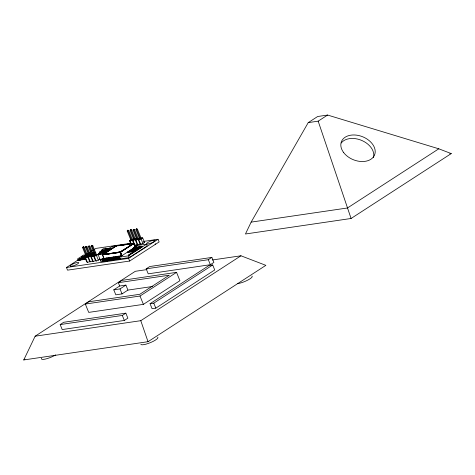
<?xml version="1.0" encoding="UTF-8"?>
<svg xmlns="http://www.w3.org/2000/svg" width="475" height="475" viewBox="0 0 475 475"><rect width="100%" height="100%" fill="white"/><g stroke="black" fill="none" stroke-linecap="round" stroke-linejoin="round"><path stroke-width="0.71" d="M121.582 255.817L120.199 251.946L133.908 243.378L133.594 243.301L135.375 246.964L121.956 255.669L103.396 258.519L101.721 259.605L102.493 261.505M121.796 255.746L120.252 252.308L102.41 254.784L120.341 252.326L133.92 243.515L135.327 247.006M121.41 245.308L125.81 244.661L115.977 245.866L112.189 248.591M133.891 243.586L133.57 243.283L133.962 243.473L120.187 251.964L121.956 255.669M121.855 255.722L120.371 251.964L121.742 255.77M133.861 243.402L115.924 245.89C116.268 246.151 115.663 245.765 116.274 246.062M116.072 246.115L116.221 246.032M102.452 254.677L116.126 246.098M127.223 244.346L133.837 243.342L120.597 252.201M133.796 243.348L120.46 252.005M120.353 251.976L120.341 252.326L120.234 251.916L102.44 254.82L120.234 251.916L121.63 255.805M120.234 251.934L102.535 254.618L103.93 258.412L102.41 254.808L120.329 252.284L120.234 251.928L120.122 252.32M115.817 246.192L116.078 245.878M120.454 252.278L120.122 252.088L120.502 252.047M115.864 246.121L116.185 245.931M107.356 251.72L102.416 254.897L115.93 246.05M102.416 254.737L115.793 246.044M120.341 252.326L120.371 252.088M120.181 252.332L120.122 252.213M97.939 254.291L99.008 253.412L98.016 254.475L99.15 253.591L100.106 253.46M98.355 254.434L98.479 254.024L103.235 253.317C103.354 251.922 105.622 250.96 106.626 252.011L108.11 251.067M212.337 259.985L240.95 255.787L265.869 265.347L148.028 341.703L23.75 359.949L35.144 336.199L135.31 271.296L147.048 269.574M251.144 222.116L245.45 233.997L351.084 218.482L451.25 153.585L438.787 148.806L327.596 115.051L317.656 116.512L308.228 122.621L251.144 222.116L347.463 207.979L438.787 148.806M103.669 261.327L102.778 259.308L104.577 258.347L102.962 259.593L104.144 259.421L106.934 258.002L105.26 259.089L104.078 259.261L104.85 261.155M104.939 258.97L105.794 261.018L103.437 261.363L102.582 259.314L101.721 259.605M110.746 260.294L109.743 258.43L111.655 257.308L110.04 258.554L111.221 258.382M111.928 260.116L111.156 258.222C113.608 257.165 113.531 261.476 110.509 260.324L109.654 258.275L108.799 258.566L109.565 260.466M115.52 259.113L115.876 259.124M99.239 252.231L99.999 252.326L99.542 252.973L99.239 252.231L102.273 250.301M83.339 247.184L82.614 247.647L84.099 247.071L83.178 246.929L82.614 247.647L86.379 256.922L87.139 256.809L87.863 256.346L84.099 247.071L83.178 246.929L87.139 256.809M86.248 246.757L85.524 247.226L87.008 246.644L86.094 246.501L85.524 247.226L89.294 256.5L90.054 256.387L90.772 255.918L87.008 246.644L86.094 246.501L90.054 256.387M89.929 246.216L88.445 246.792L89.015 246.074L88.445 246.792L92.209 256.067L92.975 255.954L93.694 255.485L89.929 246.216L89.015 246.074L92.975 255.954M92.839 245.789L91.36 246.365L91.924 245.646L91.36 246.365L95.125 255.639L95.885 255.526L96.609 255.063L92.839 245.789L91.924 245.646L95.885 255.526M127.199 230.975L127.763 230.256L128.678 230.399L132.442 239.673L131.723 240.136L130.963 240.249L127.199 230.975L128.678 230.399L127.763 230.256L131.723 240.136M130.833 230.084L130.108 230.553L131.593 229.971L130.678 229.829L130.108 230.553L133.873 239.822L135.357 239.246L131.593 229.971L130.678 229.829L134.633 239.715M133.748 229.651L133.03 230.12L134.514 229.544L133.594 229.395L133.03 230.12L136.794 239.394L137.554 239.281L138.278 238.812L134.514 229.544L133.594 229.395L137.554 239.281M137.423 229.116L135.939 229.692L136.509 228.974L135.939 229.692L139.709 238.967L140.469 238.854L141.188 238.391L137.423 229.116L136.509 228.974L140.469 238.854M105.889 260.947L105.391 259.593M108.324 260.086L107.207 260.811L106.436 258.917C108.763 258.109 108.912 262.158 105.794 261.018M110.509 260.324L108.152 260.674M112.961 259.908L112.082 257.919M118.999 259.077L118.233 257.183L119.088 256.892L120.062 258.839L117.586 259.285L116.731 257.236L115.87 257.527L116.642 259.427M102.362 250.39L102.262 250.491A2.268 0.493 -22.1 0 0 104.583 250.254A2.268 0.493 -22.1 0 0 106.121 248.876M103.437 261.363L100.955 261.731L100.255 259.991L103.758 257.682M110.562 260.288L109.654 258.275M117.586 259.285L115.229 259.635L114.374 257.581L113.513 257.877L114.285 259.772L115.401 259.047M119.997 258.905L119.154 256.88M133.647 243.277L112.373 246.388L108.365 248.989L108.787 250.574M79.384 259.487L78.191 259.665L78.423 260.235L79.616 260.057L79.384 259.487L80.893 258.715A0.754 0.552 81.6 0 1 81.445 258.899M85.856 259.142L85.458 259.202L85.316 258.572M85.458 259.202L84.265 259.374L84.033 258.81L85.144 258.091M84.128 256.565L79.687 258.584L80.109 259.932M84.805 255.989L84.574 255.419L85.684 254.701M78.191 259.665L79.295 258.946A0.754 0.552 81.6 0 1 79.847 259.136M88.166 253.199L87.056 253.917A0.754 0.552 81.6 0 0 86.883 254.748M143.426 241.431L158.044 239.281L159.125 241.947L129.669 261.036L67.527 270.162L66.447 267.496L77.217 260.52L85.732 259.267M89.217 252.742L95.908 248.407L130.993 243.253M82.715 257.913L81.581 258.079L80.281 259.101M78.423 260.235L79.527 259.516L79.978 260.627M84.663 256.215L85.47 255.692L85.702 256.262L84.894 256.785M83.754 258.691L83.523 258.121L83.143 258.988A0.629 0.463 81.6 0 1 83.315 258.157L85.126 256.981L83.321 257.242L81.504 258.418A0.629 0.463 81.6 0 0 81.332 259.249L79.616 260.057M87.252 254.701L88.457 253.917M80.821 259.142L81.938 258.418M87.246 255.004L88.451 254.826L90.268 253.65A0.629 0.463 81.6 0 1 90.867 253.888M90.879 253.359L90.482 253.62L91.681 253.442M96.336 254.683L97.464 254.315L98.123 254.618L100.005 259.255L96.152 261.024L95.493 260.716L93.237 261.446L92.577 261.143L87.406 262.307L86.747 261.998L84.865 257.361L86.462 256.328M85.286 257.325L86.432 256.583M89.152 254.82L87.436 255.93L87.293 255.574L88.712 255.366L88.451 254.826M83.547 258.727L81.332 259.249M83.125 258.382L85.334 257.86L83.463 258.056M92.287 253.353L92.69 253.092M94.406 252.284L92.898 253.062A0.612 0.445 81.6 0 0 92.678 253.412M92.393 253.816L93.195 253.294L93.741 254.636M90.998 254.968L90.648 255.307M84.265 259.374L85.369 258.792L84.93 258.121M90.511 255.408L90.951 255.117M91.319 254.885L91.806 254.446L91.455 254.79M90.404 255.853L90.707 255.657M91.627 255.419L91.509 255.134L91.325 255.615M92.904 254.618L94.697 253.454M92.298 255.473L88.433 257.242L87.78 256.939L85.524 257.67L84.865 257.361M92.572 261.149L90.695 256.506L91.354 256.809L93.611 256.078L94.27 256.387L98.123 254.618M108.561 250.937L110.978 249.375M130.791 244.002L129.449 240.688L131.047 239.655M130.963 240.249L132.442 239.673M104.643 258.507L100.255 259.991M104.078 259.261L105.818 258.329M308.228 122.621L318.173 121.161L327.596 115.051M107 258.157L105.325 259.243L109.298 257.652L107.421 258.602L108.247 260.603M106.436 258.917L108.181 257.984M109.357 257.812L107.683 258.899L111.72 257.468M139.792 238.373L138.195 239.406L135.939 240.136L135.28 239.833L137.156 244.477L137.821 244.773L140.077 244.043L140.731 244.352L144.584 242.583L142.702 237.945L142.049 237.643L140.921 238.011M108.799 258.566L110.538 257.64M111.156 258.222C113.549 256.387 115.455 257.034 112.183 257.913M112.896 257.29L111.779 258.02L112.545 259.896M140.077 244.043L138.195 239.406L138.848 239.715L141.105 238.984L142.702 237.945M114.077 257.118L112.397 258.204L116.369 256.613L114.374 257.581M113.513 257.877L115.253 256.945M116.434 256.773L114.76 257.86L118.726 256.268L116.731 257.236M115.87 257.527L117.616 256.601M118.792 256.429L117.117 257.515L121.089 255.924L119.213 256.874M118.233 257.183L119.973 256.257M137.299 245.415L136.123 245.593L134.443 246.679L135.624 246.501L137.299 245.415L146.448 244.239L147.155 245.979L129.259 257.575L119.943 258.94M135.066 246.472L136.123 245.593M121.155 256.078L119.474 257.165L128.553 255.835L146.448 244.239M134.508 246.834L135.69 246.662L137.364 245.575M140.161 247.968L138.486 249.054L132.026 250.283L132.495 249.696L138.391 248.829L140.161 247.968L133.113 249.28L134.793 248.193L134.668 247.695L127.466 252.35L133.564 248.401M127.466 252.35L134.763 247.92L136.206 247.707M136.123 249.998L129.699 251.507L135.69 250.865L128.951 254.938L134.449 251.085L128.642 252.178L130.227 250.865L136.776 249.862M134.52 249.357L132.555 249.642L130.785 250.503L137.922 249.417L131.937 250.058M134.176 248.609L140.63 247.38L142.399 246.519L140.719 247.606L134.265 248.835L134.734 248.247M132.555 249.642L139.015 248.413M128.951 254.938L135.595 250.64M137.833 249.191L136.248 250.503L137.922 249.417M66.447 267.496L128.583 258.37L158.044 239.281M118.323 282.684L121.861 280.392L176.546 272.359L179.924 280.689L143.391 304.362L88.712 312.39L85.328 304.059L88.867 301.767L139.816 294.286L169.278 275.197L118.323 282.684L119.676 286.015L125.893 285.101L127.923 290.094L152.635 286.467M60.171 324.573L63.703 322.282L125.839 313.156L127.87 318.155L124.337 320.447L62.195 329.567L60.171 324.573L122.307 315.447L125.839 313.156M127.923 290.094L122.028 293.912L115.817 294.827L113.786 289.833L119.676 286.015M146.193 268.832L149.726 266.54L211.868 257.42L213.898 262.414L210.36 264.706L148.224 273.832L146.193 268.832L208.329 259.712L211.868 257.42M113.786 289.833L120.003 288.919L125.893 285.101M23.75 359.949L24.991 359.147M85.328 304.059L140.012 296.032L176.546 272.359M150.053 303.697L208.976 265.519L212.705 264.973L214.73 269.972L155.812 308.144L152.083 308.691L150.053 303.697L153.781 303.151L212.705 264.973M35.144 336.199L140.784 320.684L240.95 255.787M99.863 252.344L99.732 252.932L99.922 252.136M99.257 253.074L102.933 252.569L103.538 254.066L99.863 254.564L99.257 253.074L99.928 252.641M98.212 254.256L99.15 253.591M98.016 254.475L99.032 254M102.933 252.569L106.323 251.269L108.751 249.719M99.863 254.564L100.403 254.22M103.687 252.397L104.215 253.703L103.55 252.415L105.854 251.524M113.751 257.842C113.668 260.573 117.034 259.896 114.54 257.569M134.645 245.836L134.942 245.765M119.237 259.047L118.53 257.112M84.033 258.81L85.298 258.436M105.616 252.516L104.334 253.223L106.638 252.379M131.611 239.471L133.303 238.925L133.956 239.228L132.359 240.267L130.102 240.997L129.449 240.688M134.52 239.05L136.212 238.498L136.871 238.806L133.018 240.57L132.359 240.267L133.974 244.239M138.005 238.432L139.133 238.07M87.026 256.144L88.718 255.598L89.377 255.9L87.78 256.939L89.662 261.577M90.505 255.538L91.633 255.17M93.427 255.105L94.555 254.743L95.208 255.045L93.611 256.078L95.493 260.716M134.241 244.904L134.9 245.207L137.156 244.477M84.039 256.138L84.782 255.77L83.903 256.108L84.734 257.842M449.783 153.799L451.25 153.585M134.597 239.358L135.357 239.246M137.518 238.925L138.278 238.812M140.428 238.498L141.188 238.391M117.741 245.842L119.943 245.522M128.012 244.334L129.479 244.12M130.946 243.907L132.412 243.693M108.365 248.989L112.664 248.354M135.007 245.919L136.188 245.747M89.359 253.027L89.989 253.537L89.591 253.597M93.753 252.938L92.898 253.062L93.13 253.632M90.113 253.745L91.348 253.567M89.621 253.899L91.04 253.692M133.463 247.588L142.304 246.293M93.985 253.507L94.727 253.395L94.323 253.656A1.478 0.956 57.1 0 0 93.759 254.214M89.627 254.226L91.699 253.917M92.732 253.893L94.323 253.656A0.612 0.445 81.6 0 1 94.293 253.098M134.235 247.718L142.399 246.519M133.677 248.081L134.081 247.778M137.643 247.493L141.247 246.964L134.704 247.968M89.775 254.582L93.124 254.089L92.934 254.57M84.574 255.419L85.708 255.253M134.793 248.193L136.758 247.908M138.071 247.713L140.689 247.327M91.823 254.683L90.778 254.986M85.47 255.692L83.6 256.369L81.902 256.619L82.709 256.096L81.647 256.257L81.878 256.827M92.013 254.808L90.476 255.182M86.877 255.663L88.683 255.396M90.517 255.277L91.509 255.134M84.639 256.417L85.702 256.262M86.996 256.126L88.409 255.918L88.558 256.274M84.74 256.601L86.04 256.411M135.832 249.161L138.362 248.55M87.103 256.452L87.863 256.346M90.013 256.031L90.772 255.918M92.934 255.598L93.694 255.485M84.271 257.533L84.592 257.486M131.005 251.269L132.97 250.984M134.282 250.788L136.248 250.503M135.69 250.865L129.794 251.732L130.257 251.144M128.642 252.178L133.885 251.412M85.227 258.632L85.625 258.572M128.856 254.713L129.538 254.849M112.866 259.979L114.522 259.736M106.275 248.603L109.951 248.104L109.351 248.722M98.337 253.846L100.035 253.614M104.257 253.038L105.961 252.807M116.797 257.224L117.64 259.249M117.622 259.118L116.927 257.23M143.931 242.28L144.584 242.583M99.346 258.952L100.005 259.255M84.271 254.731L77.562 258.899L77.983 260.247A0.635 0.463 81.6 0 1 78.043 260.543M208.329 259.712L210.36 264.706M141.105 238.984L142.987 243.622M136.509 228.974L136.681 229.407M138.848 239.715L140.731 244.352M133.594 229.395L133.772 229.829M135.939 240.136L137.821 244.773M130.678 229.829L130.851 230.262M133.018 240.57L134.9 245.207M127.763 230.256L127.941 230.69M130.102 240.997L131.183 243.645M153.781 303.151L155.812 308.144M128.553 255.835L129.259 257.575M128.583 258.37L129.669 261.036M140.012 296.032L143.391 304.362M119.409 257.011L120.181 258.905M119.017 256.91L119.86 258.786M118.934 256.933L119.706 258.827M118.851 256.963L119.623 258.857M118.768 256.999L119.534 258.893M118.685 257.034L119.451 258.928M118.602 257.07L119.373 258.964M117.052 257.355L117.824 259.255M116.654 257.254L117.426 259.154M116.494 257.308L117.349 259.178M116.405 257.343L117.177 259.237M116.322 257.379L117.093 259.273M116.244 257.414L117.016 259.314M116.173 257.456L116.945 259.35M116.108 257.492L116.88 259.392M114.57 257.575L115.461 259.599M114.297 257.604L115.069 259.498M114.22 257.628L114.986 259.522M114.131 257.658L114.903 259.552M114.048 257.688L114.819 259.587M113.964 257.723L114.736 259.623M113.887 257.765L114.582 259.7M112.337 258.05L113.103 259.944M111.94 257.949L112.783 259.825M111.857 257.973L112.628 259.867M111.69 258.038L112.462 259.932M111.607 258.073L112.379 259.967M111.53 258.109L112.296 260.003M111.453 258.151L112.225 260.045M111.393 258.186L112.159 260.086M109.582 258.293L110.348 260.193M109.499 258.317L110.271 260.217M109.416 258.347L110.188 260.247M109.333 258.382L110.016 260.312M106.323 251.269L106.626 252.011M109.167 258.453L109.939 260.353M109.096 258.495L109.867 260.389M109.03 258.531L109.802 260.431M105.717 251.613L106.246 252.92M120.003 288.919L122.028 293.912M107.617 258.738L108.389 260.638M107.219 258.643L108.068 260.52M107.142 258.667L107.914 260.561M107.059 258.697L107.825 260.591M106.97 258.727L107.742 260.627M106.887 258.762L107.659 260.662M106.81 258.804L107.582 260.698M106.738 258.839L107.445 260.775M105.26 259.089L106.032 260.983M105.005 258.958L105.848 260.983M104.862 258.988L105.634 260.882M104.696 259.041L105.551 260.906M104.613 259.071L105.385 260.971M104.53 259.113L105.302 261.007M104.452 259.148L105.224 261.042M104.381 259.19L105.147 261.084M104.316 259.225L105.088 261.119M102.701 259.297L103.485 261.327M102.505 259.332L103.277 261.232M102.422 259.356L103.194 261.256M102.339 259.386L103.111 261.286M102.256 259.421L103.028 261.315M102.173 259.457L102.944 261.351M102.095 259.493L102.79 261.428M101.959 259.57L102.725 261.47M122.307 315.447L124.337 320.447M95.837 252.676L95.208 252.166L95.433 252.736M96.52 255.657L98.408 260.294M91.924 245.646L92.103 246.08M94.008 252.344L94.24 252.914M94.27 256.387L96.152 261.024M89.015 246.074L89.187 246.501M91.354 256.809L93.237 261.446M86.094 246.501L86.272 246.935M88.433 257.242L90.315 261.879M83.178 246.929L83.357 247.362M85.524 257.67L87.406 262.307M84.431 258.75L84.663 259.32M83.321 257.242L83.552 257.812M83.054 257.26L83.285 257.83M81.35 257.509L81.581 258.079M79.782 259.433L80.014 260.003M78.589 259.605L78.82 260.175M351.084 218.482L318.173 121.161M140.784 320.684L148.028 341.703M341.228 142.987A17.86 12.397 21.9 0 1 362.247 140.665A17.86 12.397 21.9 0 1 373.457 157.587M251.898 276.04A9.209 1.995 -22.1 0 1 248.164 279.912A9.209 1.995 -22.1 0 1 237.797 283.623M55.67 354.908A9.209 1.995 -22.1 0 1 45.582 359.017A9.209 1.995 -22.1 0 1 41.663 358.186M157.623 337.125A9.209 1.995 -22.1 0 1 150.753 342.487A9.209 1.995 -22.1 0 1 140.855 344.233M155.705 243.8A4.602 0.997 -22.1 0 1 155.076 244.269M106.436 250.147A2.268 0.493 -22.1 0 1 106.103 250.384M104.613 251.115A2.268 0.493 -22.1 0 1 104.067 251.305M103.117 251.536A2.268 0.493 -22.1 0 1 102.784 251.554M107.582 249.238A3.319 0.718 -22.1 0 1 106.157 250.658M105.414 251.02A3.319 0.718 -22.1 0 1 103.075 251.845M107.172 248.953A3.919 0.849 -22.1 0 1 107.403 250.093A3.919 0.849 -22.1 0 1 102.529 252.136A3.919 0.849 -22.1 0 1 101.442 251.352M105.824 248.591A3.301 0.713 -22.1 0 1 106.822 249.31A3.301 0.713 -22.1 0 1 102.339 251.186A3.301 0.713 -22.1 0 1 102.119 250.141M88.451 254.362A0.754 0.552 81.6 0 1 88.605 253.733M94.365 253.573A1.478 0.956 57.1 0 1 94.656 253.412M105.313 258.602L106.275 258.269L105.343 258.572M112.391 257.563L113.347 257.23L112.391 257.563M119.462 256.524L120.424 256.191L119.492 256.494M135.12 246.382L136.076 246.026L135.12 246.382M102.167 249.535L101.959 249.743A2.268 0.493 -22.1 0 0 104.375 249.47A2.268 0.493 -22.1 0 0 105.723 248.128A2.268 0.493 -22.1 0 0 102.167 249.535M147.945 244.013L147.214 244.085A4.602 0.997 -22.1 0 1 150.177 241.3A4.602 0.997 -22.1 0 1 154.898 240.855A4.602 0.997 -22.1 0 1 147.945 244.013M343.639 152.546A17.86 12.397 21.9 0 0 373.386 156.993A17.86 12.397 21.9 0 0 356.998 135.209A17.86 12.397 21.9 0 0 343.639 152.546M72.461 266.083A4.602 0.997 -22.1 0 0 78.785 262.687A4.602 0.997 -22.1 0 0 72.265 264.308A4.602 0.997 -22.1 0 0 72.461 266.083"/></g></svg>
